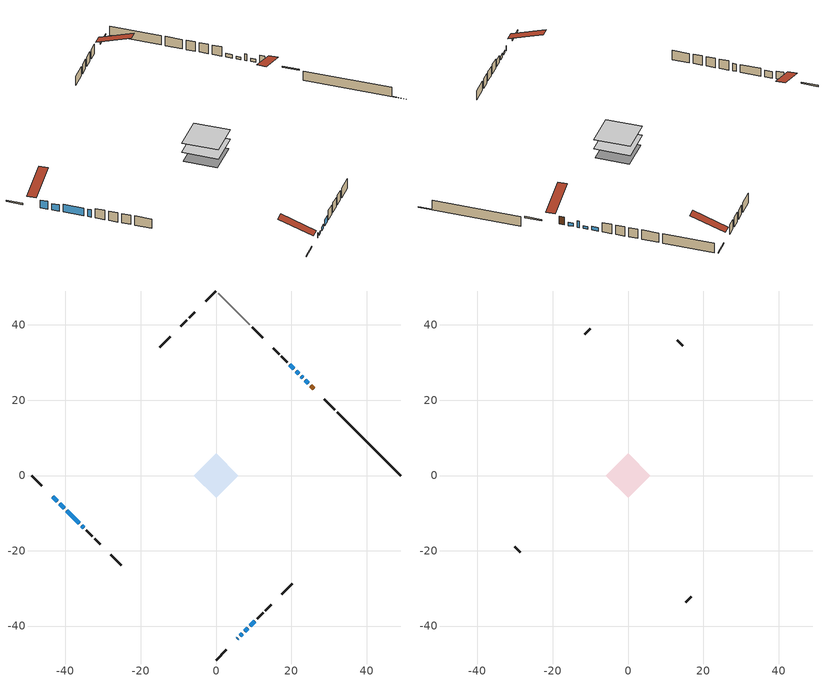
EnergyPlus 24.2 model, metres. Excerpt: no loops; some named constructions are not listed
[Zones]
conditioned space
 floor outside (Floor1 construction): -0.91,0 0,0.91 0.91,0 0,-0.91 z1.65
 floor adiabatic (AdiabaticFloorConstruction): -5.93,0 0,5.93 5.93,0 0,-5.93 z1.65
 floor foundation (Slab1 construction): -5.62,0 0,5.62 5.62,0 0,-5.62 z-0.81
 wall outside (RimJoist1 construction): 0,-49.04 2.77,-46.26 / -49.04,0 -46.26,-2.77 / 0,49.04 -2.77,46.26 / 31.57,17.47 28.8,20.24 z1.65:1.95
 wall outside (AdiabaticWallConstruction 1): 25.96,23.08 25.16,23.87 z1.65:3.68
 wall outside (AdiabaticWallConstruction): 5.61,-43.43 5.74,-43.3 z1.65:2.87; -43.43,-5.61 -42.2,-6.83 z1.65:3.68; 24.51,24.53 23.7,25.34 z1.65:2.46; 6.39,-42.64 6.99,-42.05 z1.65:2.31; -41.55,-7.49 -40.36,-8.67 / 9.09,-39.94 10.3,-38.74 z1.65:3.3; -39.71,-9.33 -36.36,-12.67 z1.65:3.63; 23.04,25.99 22.68,26.36 z1.65:3.38; 22.03,27.01 21.34,27.7 z1.65:2.28; 20.69,28.35 19.61,29.43 z1.65:2.56; 7.64,-41.39 8.44,-40.6 z1.65:2.62; -35.71,-13.33 -35.13,-13.9 z1.65:3.61
 wall outside (Wall1 construction): 10.95,-38.08 12.5,-36.54 / -34.48,-14.56 -32.93,-16.11 / -5.61,43.43 -7.15,41.88 / 18.95,30.09 17.4,31.63 z1.65:4.09
 wall outside (Wall2 construction): 13.15,-35.88 14.67,-34.37 / -32.27,-16.76 -30.76,-18.28 / -7.81,41.23 -9.33,39.71 / 16.75,32.29 15.23,33.8 z1.65:4.09
 wall outside (Wall4 construction): 17.44,-31.59 20.23,-28.81 / -27.98,-21.05 -25.2,-23.84 / -12.1,36.94 -14.88,34.15 / 12.46,36.58 9.67,39.36 z1.65:4.09
 wall foundation (FoundationWall1 construction): 32.23,16.81,-0.81 32.23,16.81,1.65 46.71,2.33,1.65 46.71,2.33,-0.71 49.04,0,-0.71 49.04,0,-0.81
 wall adiabatic (Wall5 construction): 9.02,40.02 0.66,48.38 z1.65:4.09
 window (WindowConstruction 7): 5.61,-43.43 5.74,-43.3 z1.65:2.87
 window (WindowConstruction 8): -43.43,-5.61 -42.21,-6.83 z1.65:3.68
 window (WindowConstruction 9): 24.51,24.53 23.7,25.34 z1.65:2.46
 window (WindowConstruction 10): 6.4,-42.64 6.99,-42.05 z1.65:2.31
 window (WindowConstruction 11): -41.55,-7.49 -40.36,-8.67 z1.65:3.3
 window (WindowConstruction): -39.71,-9.33 -36.36,-12.67 z1.65:3.63
 window (WindowConstruction 1): 23.04,26 22.68,26.36 z1.65:3.38
 window (WindowConstruction 2): 22.02,27.01 21.34,27.69 z1.65:2.28
 window (WindowConstruction 3): 20.68,28.35 19.61,29.43 z1.65:2.56
 window (WindowConstruction 4): 7.65,-41.39 8.44,-40.6 z1.65:2.62
 window (WindowConstruction 5): 9.09,-39.94 10.3,-38.74 z1.65:3.3
 window (WindowConstruction 6): -35.71,-13.33 -35.13,-13.9 z1.65:3.61
 door (Door): 25.96,23.08 25.16,23.87 z1.65:3.68
 ceiling adiabatic (AdiabaticFloorConstruction): 0,-5.93 5.93,0 0,5.93 -5.93,0 z1.65
attic - vented
 floor to conditioned space (Floor2 construction Reversed): -5.93,0 0,5.93 5.93,0 0,-5.93 z4.09
 wall outside (Wall3 construction): 15.33,-33.71 16.79,-32.25 / -30.1,-18.94 -28.64,-20.39 / -9.98,39.05 -11.44,37.59 / 14.57,34.46 13.12,35.92 z1.65:4.09
 roof outside (Roof1 construction): 4.95,-44.08,4.09 -0.82,-38.31,6.81 -2.35,-39.83,6.81 3.43,-45.61,4.09; -44.08,-4.95,4.09 -38.31,0.82,6.81 -39.83,2.35,6.81 -45.61,-3.43,4.09; -4.95,44.08,4.09 0.82,38.31,6.81 2.35,39.83,6.81 -3.43,45.61,4.09; 26.62,22.42,4.09 20.84,16.64,6.81 22.36,15.12,6.81 28.14,20.9,4.09
[Material] Roughness=Rough; Thermal Absorptance=0.9
Name | Thickness {m} | Conductivity {W/m-K} | Density {kg/m3} | Specific Heat {J/kg-K} | Solar Absorptance | Visible Absorptance
ceiling loosefill ins | 0.0846667 | 0.0480833 | 16.02 | 1046.75 | 0.7 | 0.7
ceiling stud and cavity | 0.1397 | 0.291678 | 65.682 | 1177.47 | 0.7 | 0.7
gypsum board | 0.0127 | 0.160291 | 801 | 837.4 | 0.6 | 0.6
[Construction]
Floor2 construction: ceiling loosefill ins, ceiling stud and cavity, gypsum board
[Schedule:Day:Interval]
interior lighting schedule day: No, 01:00, 0.108182, 04:00, 0.0901515, 05:00, 0.0991667, 06:00, 0.162273, 07:00, 0.270455, 08:00, 0.342576, 10:00, 0.369621, 11:00, 0.351591, 12:00, 0.333561, 13:00, 0.324545, 14:00, 0.31553, 15:00, 0.333561, 16:00, 0.369621, 17:00, 0.450758, 18:00, 0.585985, 19:00, 0.775303, 20:00, 0.955606, 21:00, 0.991667, 22:00, 0.712197, 23:00, 0.360606, 24:00, 0.162273
interior lighting schedule day 1: No, 01:00, 0.100909, 04:00, 0.0840909, 05:00, 0.0925, 06:00, 0.151364, 07:00, 0.252273, 08:00, 0.319545, 10:00, 0.344773, 11:00, 0.327955, 12:00, 0.311136, 13:00, 0.302727, 14:00, 0.294318, 15:00, 0.311136, 16:00, 0.344773, 17:00, 0.420455, 18:00, 0.546591, 19:00, 0.723182, 20:00, 0.891364, 21:00, 0.925, 22:00, 0.664318, 23:00, 0.336364, 24:00, 0.151364
interior lighting schedule day 2: No, 01:00, 0.0927273, 04:00, 0.0772727, 05:00, 0.085, 06:00, 0.139091, 07:00, 0.231818, 08:00, 0.293636, 10:00, 0.316818, 11:00, 0.301364, 12:00, 0.285909, 13:00, 0.278182, 14:00, 0.270455, 15:00, 0.285909, 16:00, 0.316818, 17:00, 0.386364, 18:00, 0.502273, 19:00, 0.664545, 20:00, 0.819091, 21:00, 0.85, 22:00, 0.610455, 23:00, 0.309091, 24:00, 0.139091
interior lighting schedule day 3: No, 01:00, 0.0845455, 04:00, 0.0704545, 05:00, 0.0775, 06:00, 0.126818, 07:00, 0.211364, 08:00, 0.267727, 10:00, 0.288864, 11:00, 0.274773, 12:00, 0.260682, 13:00, 0.253636, 14:00, 0.246591, 15:00, 0.260682, 16:00, 0.288864, 17:00, 0.352273, 18:00, 0.457955, 19:00, 0.605909, 20:00, 0.746818, 21:00, 0.775, 22:00, 0.556591, 23:00, 0.281818, 24:00, 0.126818
interior lighting schedule day 4: No, 01:00, 0.0763636, 04:00, 0.0636364, 05:00, 0.07, 06:00, 0.114545, 07:00, 0.190909, 08:00, 0.241818, 10:00, 0.260909, 11:00, 0.248182, 12:00, 0.235455, 13:00, 0.229091, 14:00, 0.222727, 15:00, 0.235455, 16:00, 0.260909, 17:00, 0.318182, 18:00, 0.413636, 19:00, 0.547273, 20:00, 0.674545, 21:00, 0.7, 22:00, 0.502727, 23:00, 0.254545, 24:00, 0.114545
interior lighting schedule day 5: No, 01:00, 0.0727273, 04:00, 0.0606061, 05:00, 0.0666667, 06:00, 0.109091, 07:00, 0.181818, 08:00, 0.230303, 10:00, 0.248485, 11:00, 0.236364, 12:00, 0.224242, 13:00, 0.218182, 14:00, 0.212121, 15:00, 0.224242, 16:00, 0.248485, 17:00, 0.30303, 18:00, 0.393939, 19:00, 0.521212, 20:00, 0.642424, 21:00, 0.666667, 22:00, 0.478788, 23:00, 0.242424, 24:00, 0.109091
interior lighting schedule day 6: No, 01:00, 0.0745455, 04:00, 0.0621212, 05:00, 0.0683333, 06:00, 0.111818, 07:00, 0.186364, 08:00, 0.236061, 10:00, 0.254697, 11:00, 0.242273, 12:00, 0.229848, 13:00, 0.223636, 14:00, 0.217424, 15:00, 0.229848, 16:00, 0.254697, 17:00, 0.310606, 18:00, 0.403788, 19:00, 0.534242, 20:00, 0.658485, 21:00, 0.683333, 22:00, 0.490758, 23:00, 0.248485, 24:00, 0.111818
interior lighting schedule day 7: No, 01:00, 0.08, 04:00, 0.0666667, 05:00, 0.0733333, 06:00, 0.12, 07:00, 0.2, 08:00, 0.253333, 10:00, 0.273333, 11:00, 0.26, 12:00, 0.246667, 13:00, 0.24, 14:00, 0.233333, 15:00, 0.246667, 16:00, 0.273333, 17:00, 0.333333, 18:00, 0.433333, 19:00, 0.573333, 20:00, 0.706667, 21:00, 0.733333, 22:00, 0.526667, 23:00, 0.266667, 24:00, 0.12
interior lighting schedule day 8: No, 01:00, 0.0890909, 04:00, 0.0742424, 05:00, 0.0816667, 06:00, 0.133636, 07:00, 0.222727, 08:00, 0.282121, 10:00, 0.304394, 11:00, 0.289545, 12:00, 0.274697, 13:00, 0.267273, 14:00, 0.259848, 15:00, 0.274697, 16:00, 0.304394, 17:00, 0.371212, 18:00, 0.482576, 19:00, 0.638485, 20:00, 0.78697, 21:00, 0.816667, 22:00, 0.586515, 23:00, 0.29697, 24:00, 0.133636
interior lighting schedule day 9: No, 01:00, 0.0972727, 04:00, 0.0810606, 05:00, 0.0891667, 06:00, 0.145909, 07:00, 0.243182, 08:00, 0.30803, 10:00, 0.332348, 11:00, 0.316136, 12:00, 0.299924, 13:00, 0.291818, 14:00, 0.283712, 15:00, 0.299924, 16:00, 0.332348, 17:00, 0.405303, 18:00, 0.526894, 19:00, 0.697121, 20:00, 0.859242, 21:00, 0.891667, 22:00, 0.640379, 23:00, 0.324242, 24:00, 0.145909
interior lighting schedule day 10: No, 01:00, 0.105455, 04:00, 0.0878788, 05:00, 0.0966667, 06:00, 0.158182, 07:00, 0.263636, 08:00, 0.333939, 10:00, 0.360303, 11:00, 0.342727, 12:00, 0.325152, 13:00, 0.316364, 14:00, 0.307576, 15:00, 0.325152, 16:00, 0.360303, 17:00, 0.439394, 18:00, 0.571212, 19:00, 0.755758, 20:00, 0.931515, 21:00, 0.966667, 22:00, 0.694242, 23:00, 0.351515, 24:00, 0.158182
interior lighting schedule day 11: No, 01:00, 0.109091, 04:00, 0.0909091, 05:00, 0.1, 06:00, 0.163636, 07:00, 0.272727, 08:00, 0.345455, 10:00, 0.372727, 11:00, 0.354545, 12:00, 0.336364, 13:00, 0.327273, 14:00, 0.318182, 15:00, 0.336364, 16:00, 0.372727, 17:00, 0.454545, 18:00, 0.590909, 19:00, 0.781818, 20:00, 0.963636, 21:00, 1, 22:00, 0.718182, 23:00, 0.363636, 24:00, 0.163636
interior lighting schedule default day; occupants schedule default day; clothes dryer schedule default day; cooking range schedule default day; mech vent bath fan 0 schedule default day; mech vent range fan 0 schedule default day; misc plug loads schedule default day; general water use schedule default day; heating setpoint default day; cooling setpoint default day; clothes dryer exhaust 0 schedule default day; cooling season schedule day; cooling season schedule day 2; cooling season schedule default day; exterior lighting schedule default day; natural vent schedule default day: No, 24:00, 0
occupants schedule day: No, 05:00, 0.426829, 06:00, 0.719512, 07:00, 1, 08:00, 0.670732, 09:00, 0.329268, 14:00, 0.170732, 15:00, 0.231707, 16:00, 0.329268, 17:00, 0.5, 18:00, 0.670732, 19:00, 0.829268, 21:00, 1, 22:00, 0.853659, 23:00, 0.646341, 24:00, 0.426829
clothes dryer schedule day; clothes dryer exhaust 0 schedule day: No, 01:00, 0.123457, 02:00, 0.0740741, 03:00, 0.0493827, 04:00, 0.0246914, 05:00, 0.0493827, 06:00, 0.0740741, 07:00, 0.197531, 08:00, 0.395062, 09:00, 0.592593, 10:00, 0.839506, 11:00, 0.962963, 12:00, 1, 13:00, 0.91358, 14:00, 0.82716, 15:00, 0.716049, 16:00, 0.753086, 17:00, 0.679012, 18:00, 0.666667, 20:00, 0.62963, 21:00, 0.641975, 22:00, 0.666667, 23:00, 0.54321, 24:00, 0.296296
cooking range schedule day: No, 05:00, 0.0597015, 06:00, 0.11194, 07:00, 0.171642, 08:00, 0.291045, 11:00, 0.343284, 12:00, 0.402985, 13:00, 0.462687, 14:00, 0.343284, 15:00, 0.291045, 16:00, 0.402985, 17:00, 0.567164, 18:00, 1, 19:00, 0.850746, 20:00, 0.432836, 21:00, 0.291045, 22:00, 0.231343, 23:00, 0.171642, 24:00, 0.11194
mech vent bath fan 0 schedule day: No, 07:00, 0, 08:00, 1, 09:00, 0.2, 24:00, 0
mech vent range fan 0 schedule day: No, 18:00, 0, 19:00, 1, 20:00, 0.2, 24:00, 0
misc plug loads schedule day: No, 06:00, 0.705882, 07:00, 0.745098, 08:00, 0.803922, 15:00, 0.823529, 16:00, 0.862745, 17:00, 0.921569, 18:00, 0.980392, 19:00, 1, 20:00, 0.980392, 21:00, 0.941176, 22:00, 0.862745, 23:00, 0.784314, 24:00, 0.72549
general water use schedule day: No, 01:00, 0.315068, 03:00, 0.287671, 04:00, 0.342466, 05:00, 0.369863, 06:00, 0.520548, 07:00, 0.60274, 08:00, 0.534247, 10:00, 0.506849, 11:00, 0.465753, 14:00, 0.479452, 15:00, 0.534247, 16:00, 0.589041, 17:00, 0.69863, 18:00, 0.876712, 19:00, 0.890411, 20:00, 0.986301, 21:00, 1, 22:00, 0.863014, 23:00, 0.616438, 24:00, 0.465753
heating setpoint day: No, 07:00, 18, 23:00, 21, 24:00, 18
cooling setpoint day: No, 24:00, 25
cooling season schedule day 1: No, 24:00, 1
exterior lighting schedule day: No, 01:00, 0.566667, 03:00, 0.524167, 05:00, 0.495833, 06:00, 0.5525, 07:00, 0.623333, 08:00, 0.580833, 09:00, 0.439167, 10:00, 0.354167, 12:00, 0.34, 13:00, 0.354167, 14:00, 0.396667, 15:00, 0.425, 16:00, 0.495833, 17:00, 0.623333, 18:00, 0.793333, 19:00, 0.906667, 20:00, 0.963333, 21:00, 0.991667, 22:00, 0.920833, 23:00, 0.793333, 24:00, 0.665833
exterior lighting schedule day 1: No, 01:00, 0.528571, 03:00, 0.488929, 05:00, 0.4625, 06:00, 0.515357, 07:00, 0.581429, 08:00, 0.541786, 09:00, 0.409643, 10:00, 0.330357, 12:00, 0.317143, 13:00, 0.330357, 14:00, 0.37, 15:00, 0.396429, 16:00, 0.4625, 17:00, 0.581429, 18:00, 0.74, 19:00, 0.845714, 20:00, 0.898571, 21:00, 0.925, 22:00, 0.858929, 23:00, 0.74, 24:00, 0.621071
exterior lighting schedule day 10: No, 01:00, 0.552381, 03:00, 0.510952, 05:00, 0.483333, 06:00, 0.538571, 07:00, 0.607619, 08:00, 0.56619, 09:00, 0.428095, 10:00, 0.345238, 12:00, 0.331429, 13:00, 0.345238, 14:00, 0.386667, 15:00, 0.414286, 16:00, 0.483333, 17:00, 0.607619, 18:00, 0.773333, 19:00, 0.88381, 20:00, 0.939048, 21:00, 0.966667, 22:00, 0.897619, 23:00, 0.773333, 24:00, 0.649048
exterior lighting schedule day 11: No, 01:00, 0.571429, 03:00, 0.528571, 05:00, 0.5, 06:00, 0.557143, 07:00, 0.628571, 08:00, 0.585714, 09:00, 0.442857, 10:00, 0.357143, 12:00, 0.342857, 13:00, 0.357143, 14:00, 0.4, 15:00, 0.428571, 16:00, 0.5, 17:00, 0.628571, 18:00, 0.8, 19:00, 0.914286, 20:00, 0.971429, 21:00, 1, 22:00, 0.928571, 23:00, 0.8, 24:00, 0.671429
exterior lighting schedule day 2: No, 01:00, 0.485714, 03:00, 0.449286, 05:00, 0.425, 06:00, 0.473571, 07:00, 0.534286, 08:00, 0.497857, 09:00, 0.376429, 10:00, 0.303571, 12:00, 0.291429, 13:00, 0.303571, 14:00, 0.34, 15:00, 0.364286, 16:00, 0.425, 17:00, 0.534286, 18:00, 0.68, 19:00, 0.777143, 20:00, 0.825714, 21:00, 0.85, 22:00, 0.789286, 23:00, 0.68, 24:00, 0.570714
exterior lighting schedule day 3: No, 01:00, 0.442857, 03:00, 0.409643, 05:00, 0.3875, 06:00, 0.431786, 07:00, 0.487143, 08:00, 0.453929, 09:00, 0.343214, 10:00, 0.276786, 12:00, 0.265714, 13:00, 0.276786, 14:00, 0.31, 15:00, 0.332143, 16:00, 0.3875, 17:00, 0.487143, 18:00, 0.62, 19:00, 0.708571, 20:00, 0.752857, 21:00, 0.775, 22:00, 0.719643, 23:00, 0.62, 24:00, 0.520357
exterior lighting schedule day 4: No, 01:00, 0.4, 03:00, 0.37, 05:00, 0.35, 06:00, 0.39, 07:00, 0.44, 08:00, 0.41, 09:00, 0.31, 10:00, 0.25, 12:00, 0.24, 13:00, 0.25, 14:00, 0.28, 15:00, 0.3, 16:00, 0.35, 17:00, 0.44, 18:00, 0.56, 19:00, 0.64, 20:00, 0.68, 21:00, 0.7, 22:00, 0.65, 23:00, 0.56, 24:00, 0.47
exterior lighting schedule day 5: No, 01:00, 0.380952, 03:00, 0.352381, 05:00, 0.333333, 06:00, 0.371429, 07:00, 0.419048, 08:00, 0.390476, 09:00, 0.295238, 10:00, 0.238095, 12:00, 0.228571, 13:00, 0.238095, 14:00, 0.266667, 15:00, 0.285714, 16:00, 0.333333, 17:00, 0.419048, 18:00, 0.533333, 19:00, 0.609524, 20:00, 0.647619, 21:00, 0.666667, 22:00, 0.619048, 23:00, 0.533333, 24:00, 0.447619
exterior lighting schedule day 6: No, 01:00, 0.390476, 03:00, 0.36119, 05:00, 0.341667, 06:00, 0.380714, 07:00, 0.429524, 08:00, 0.400238, 09:00, 0.302619, 10:00, 0.244048, 12:00, 0.234286, 13:00, 0.244048, 14:00, 0.273333, 15:00, 0.292857, 16:00, 0.341667, 17:00, 0.429524, 18:00, 0.546667, 19:00, 0.624762, 20:00, 0.66381, 21:00, 0.683333, 22:00, 0.634524, 23:00, 0.546667, 24:00, 0.45881
exterior lighting schedule day 7: No, 01:00, 0.419048, 03:00, 0.387619, 05:00, 0.366667, 06:00, 0.408571, 07:00, 0.460952, 08:00, 0.429524, 09:00, 0.324762, 10:00, 0.261905, 12:00, 0.251429, 13:00, 0.261905, 14:00, 0.293333, 15:00, 0.314286, 16:00, 0.366667, 17:00, 0.460952, 18:00, 0.586667, 19:00, 0.670476, 20:00, 0.712381, 21:00, 0.733333, 22:00, 0.680952, 23:00, 0.586667, 24:00, 0.492381
exterior lighting schedule day 8: No, 01:00, 0.466667, 03:00, 0.431667, 05:00, 0.408333, 06:00, 0.455, 07:00, 0.513333, 08:00, 0.478333, 09:00, 0.361667, 10:00, 0.291667, 12:00, 0.28, 13:00, 0.291667, 14:00, 0.326667, 15:00, 0.35, 16:00, 0.408333, 17:00, 0.513333, 18:00, 0.653333, 19:00, 0.746667, 20:00, 0.793333, 21:00, 0.816667, 22:00, 0.758333, 23:00, 0.653333, 24:00, 0.548333
exterior lighting schedule day 9: No, 01:00, 0.509524, 03:00, 0.47131, 05:00, 0.445833, 06:00, 0.496786, 07:00, 0.560476, 08:00, 0.522262, 09:00, 0.394881, 10:00, 0.318452, 12:00, 0.305714, 13:00, 0.318452, 14:00, 0.356667, 15:00, 0.382143, 16:00, 0.445833, 17:00, 0.560476, 18:00, 0.713333, 19:00, 0.815238, 20:00, 0.86619, 21:00, 0.891667, 22:00, 0.827976, 23:00, 0.713333, 24:00, 0.59869
[Schedule:Week:Daily]
heating setpoint Week Rule - Jan1-Dec31: heating setpoint day, heating setpoint day, heating setpoint day, heating setpoint day, heating setpoint day, heating setpoint day, heating setpoint day, heating setpoint default day, heating setpoint default day, heating setpoint default day, heating setpoint default day, heating setpoint default day
cooling setpoint Week Rule - Jan1-Dec31: cooling setpoint day, cooling setpoint day, cooling setpoint day, cooling setpoint day, cooling setpoint day, cooling setpoint day, cooling setpoint day, cooling setpoint default day, cooling setpoint default day, cooling setpoint default day, cooling setpoint default day, cooling setpoint default day
clothes dryer exhaust 0 schedule Week Rule - Jan1-Dec31: clothes dryer exhaust 0 schedule day, clothes dryer exhaust 0 schedule day, clothes dryer exhaust 0 schedule day, clothes dryer exhaust 0 schedule day, clothes dryer exhaust 0 schedule day, clothes dryer exhaust 0 schedule day, clothes dryer exhaust 0 schedule day, clothes dryer exhaust 0 schedule default day, clothes dryer exhaust 0 schedule default day, clothes dryer exhaust 0 schedule default day, clothes dryer exhaust 0 schedule default day, clothes dryer exhaust 0 schedule default day
cooling season schedule Week Rule - Jan1-May26: cooling season schedule day, cooling season schedule day, cooling season schedule day, cooling season schedule day, cooling season schedule day, cooling season schedule day, cooling season schedule day, cooling season schedule default day, cooling season schedule default day, cooling season schedule default day, cooling season schedule default day, cooling season schedule default day
cooling season schedule Week Rule - May27-Jun2: cooling season schedule day, cooling season schedule day, cooling season schedule day, cooling season schedule day, cooling season schedule day, cooling season schedule day 1, cooling season schedule day 1, cooling season schedule default day, cooling season schedule default day, cooling season schedule default day, cooling season schedule default day, cooling season schedule default day
cooling season schedule Week Rule - Jun3-Aug25: cooling season schedule day 1, cooling season schedule day 1, cooling season schedule day 1, cooling season schedule day 1, cooling season schedule day 1, cooling season schedule day 1, cooling season schedule day 1, cooling season schedule default day, cooling season schedule default day, cooling season schedule default day, cooling season schedule default day, cooling season schedule default day
cooling season schedule Week Rule - Aug26-Sep1: cooling season schedule day 1, cooling season schedule day 1, cooling season schedule day 1, cooling season schedule day 1, cooling season schedule day 1, cooling season schedule day 1, cooling season schedule day 2, cooling season schedule default day, cooling season schedule default day, cooling season schedule default day, cooling season schedule default day, cooling season schedule default day
cooling season schedule Week Rule - Sep2-Dec31: cooling season schedule day 2, cooling season schedule day 2, cooling season schedule day 2, cooling season schedule day 2, cooling season schedule day 2, cooling season schedule day 2, cooling season schedule day 2, cooling season schedule default day, cooling season schedule default day, cooling season schedule default day, cooling season schedule default day, cooling season schedule default day
exterior lighting schedule Week Rule - Aug26-Sep1: exterior lighting schedule day 7, exterior lighting schedule day 7, exterior lighting schedule day 7, exterior lighting schedule day 7, exterior lighting schedule day 7, exterior lighting schedule day 7, exterior lighting schedule day 8, exterior lighting schedule default day, exterior lighting schedule default day, exterior lighting schedule default day, exterior lighting schedule default day, exterior lighting schedule default day
exterior lighting schedule Week Rule - Sep2-Sep29: exterior lighting schedule day 8, exterior lighting schedule day 8, exterior lighting schedule day 8, exterior lighting schedule day 8, exterior lighting schedule day 8, exterior lighting schedule day 8, exterior lighting schedule day 8, exterior lighting schedule default day, exterior lighting schedule default day, exterior lighting schedule default day, exterior lighting schedule default day, exterior lighting schedule default day
exterior lighting schedule Week Rule - Sep30-Oct6: exterior lighting schedule day 8, exterior lighting schedule day 9, exterior lighting schedule day 9, exterior lighting schedule day 9, exterior lighting schedule day 9, exterior lighting schedule day 9, exterior lighting schedule day 9, exterior lighting schedule default day, exterior lighting schedule default day, exterior lighting schedule default day, exterior lighting schedule default day, exterior lighting schedule default day
exterior lighting schedule Week Rule - Oct7-Oct27: exterior lighting schedule day 9, exterior lighting schedule day 9, exterior lighting schedule day 9, exterior lighting schedule day 9, exterior lighting schedule day 9, exterior lighting schedule day 9, exterior lighting schedule day 9, exterior lighting schedule default day, exterior lighting schedule default day, exterior lighting schedule default day, exterior lighting schedule default day, exterior lighting schedule default day
exterior lighting schedule Week Rule - Oct28-Nov3: exterior lighting schedule day 9, exterior lighting schedule day 9, exterior lighting schedule day 9, exterior lighting schedule day 9, exterior lighting schedule day 10, exterior lighting schedule day 10, exterior lighting schedule day 10, exterior lighting schedule default day, exterior lighting schedule default day, exterior lighting schedule default day, exterior lighting schedule default day, exterior lighting schedule default day
exterior lighting schedule Week Rule - Nov4-Nov24: exterior lighting schedule day 10, exterior lighting schedule day 10, exterior lighting schedule day 10, exterior lighting schedule day 10, exterior lighting schedule day 10, exterior lighting schedule day 10, exterior lighting schedule day 10, exterior lighting schedule default day, exterior lighting schedule default day, exterior lighting schedule default day, exterior lighting schedule default day, exterior lighting schedule default day
exterior lighting schedule Week Rule - Nov25-Dec1: exterior lighting schedule day 10, exterior lighting schedule day 10, exterior lighting schedule day 10, exterior lighting schedule day 10, exterior lighting schedule day 10, exterior lighting schedule day 10, exterior lighting schedule day 11, exterior lighting schedule default day, exterior lighting schedule default day, exterior lighting schedule default day, exterior lighting schedule default day, exterior lighting schedule default day
exterior lighting schedule Week Rule - Dec2-Dec31: exterior lighting schedule day 11, exterior lighting schedule day 11, exterior lighting schedule day 11, exterior lighting schedule day 11, exterior lighting schedule day 11, exterior lighting schedule day 11, exterior lighting schedule day 11, exterior lighting schedule default day, exterior lighting schedule default day, exterior lighting schedule default day, exterior lighting schedule default day, exterior lighting schedule default day
natural vent schedule Week Rule - Jan1-Dec31: natural vent schedule default day, natural vent schedule default day, natural vent schedule default day, natural vent schedule default day, natural vent schedule default day, natural vent schedule default day, natural vent schedule default day, natural vent schedule default day, natural vent schedule default day, natural vent schedule default day, natural vent schedule default day, natural vent schedule default day
[Schedule:Year]
natural vent schedule: natural vent schedule Week Rule - Jan1-Dec31, 1, 1, 12, 31
